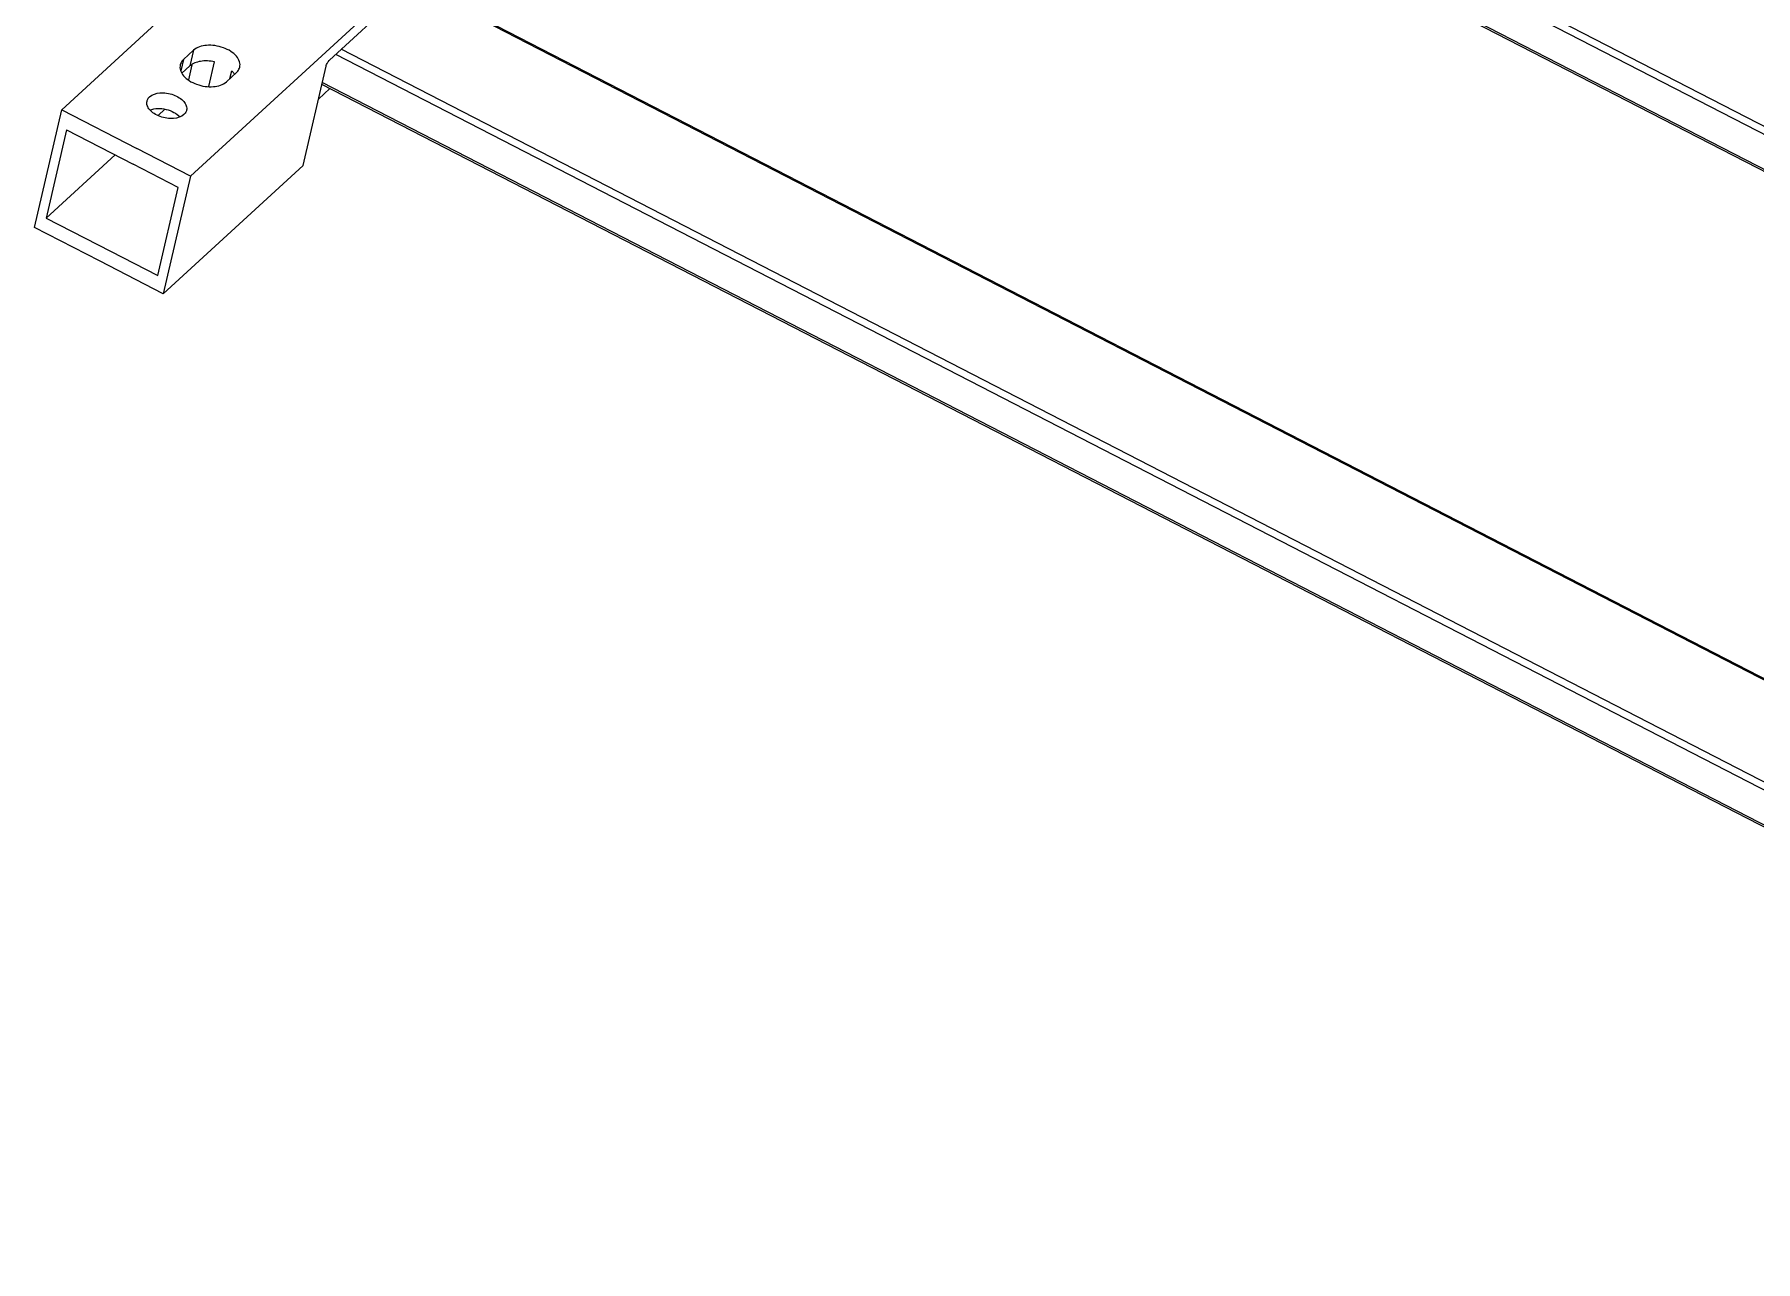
# Model space of a CAD drawing. Header units: millimetres. Extents: x 710 to 26878, y 589 to 5187.
# Drawn here: x 9005.5 to 9344.8, y 1075.4 to 1317.4 of the extents above; entities that cross this region are included whole.
import ezdxf

# ---------------------------------------------------------------- set-up
doc = ezdxf.new("R2010")
doc.units = ezdxf.units.MM
doc.layers.add('02___PRT_ALL_AXES', color=7, linetype='Continuous')

msp = doc.modelspace()

# ---------------------------------------------------------------- linework, layer by layer
at = {"color": 7, "linetype": 'Continuous'}
for p, q in [((9178.8, 1456.6882), (9010.8579, 1302.5568)), ((9204.1953, 1443.6034), (9036.2531, 1289.472)), ((9608.1248, 1162.9042), (9155.1217, 1396.3123)), ((9603.0084, 1158.2085), (9152.3934, 1390.3861)), ((9603.2921, 1158.4689), (9152.4776, 1390.7493)), ((9082.7143, 1329.8594), (9063.6641, 1312.3758)), ((9533.2105, 1094.1505), (9080.2074, 1327.5586)), ((9036.8691, 1314.2985), (9034.8639, 1312.4581)), ((9036.8691, 1314.2985), (9036.1525, 1311.2051)), ((9517.8872, 1080.0874), (9064.8841, 1313.4955)), ((9034.8639, 1312.4581), (9034.3521, 1310.2492)), ((9036.1525, 1311.2051), (9034.5783, 1309.7603)), ((9036.5255, 1311.4593), (9035.8305, 1308.4597)), ((9039.8586, 1307.1245), (9040.9893, 1312.005)), ((9043.329, 1308.0965), (9045.3342, 1309.9369)), ((9044.0213, 1308.7319), (9044.3754, 1310.2604)), ((9058.4507, 1291.5765), (9062.9836, 1311.1424)), ((9063.7479, 1306.749), (9061.4846, 1304.6719)), ((9062.2606, 1307.5153), (9062.1117, 1307.3786)), ((9512.7708, 1075.3917), (9062.1558, 1307.5693)), ((9513.0545, 1075.652), (9062.24, 1307.9325)), ((9005.4829, 1279.3562), (9010.8579, 1302.5568)), ((9010.8579, 1302.5568), (9025.6718, 1294.924)), ((9031.2033, 1302.6666), (9029.8512, 1301.4257)), ((9011.8342, 1298.5911), (9007.803, 1281.1906)), ((9011.8342, 1298.5911), (9024.9551, 1291.8306)), ((9021.395, 1293.6649), (9007.803, 1281.1906)), ((9036.2531, 1289.472), (9025.6718, 1294.924)), ((9033.8434, 1287.2509), (9024.9551, 1291.8306)), ((9030.8781, 1266.2714), (9058.4507, 1291.5765)), ((9029.8122, 1269.8504), (9033.8434, 1287.2509)), ((9036.2531, 1289.472), (9030.8781, 1266.2714))]:
    msp.add_line(p, q, dxfattribs=at)
for points, knots in [([(9045.9727, 1310.9892), (9046.0527, 1311.3348), (9045.9913, 1312.1429), (9045.3067, 1313.23), (9044.1809, 1314.1618), (9042.728, 1314.864), (9041.0933, 1315.2666), (9039.0753, 1315.347), (9037.5383, 1314.9127), (9036.8691, 1314.2985)], [0, 0, 0, 0, 0.09267282, 0.20021851, 0.32737708, 0.46990227, 0.61862504, 0.7627364, 1, 1, 1, 1]), ([(9034.2254, 1311.4058), (9034.1454, 1311.0602), (9034.2068, 1310.2521), (9034.8914, 1309.165), (9036.0172, 1308.2332), (9037.4701, 1307.531), (9039.1048, 1307.1284), (9041.1228, 1307.048), (9042.6598, 1307.4824), (9043.329, 1308.0965)], [0, 0, 0, 0, 0.09267282, 0.20021851, 0.32737708, 0.46990227, 0.61862504, 0.7627364, 1, 1, 1, 1]), ([(9034.8639, 1312.4581), (9034.7835, 1312.3844), (9034.4965, 1312.0864), (9034.2941, 1311.7026), (9034.2254, 1311.4058)], [0, 0, 0, 0, 0.2636991, 1, 1, 1, 1]), ([(9040.9893, 1312.005), (9040.0863, 1312.2045), (9038.3877, 1312.3137), (9036.7059, 1311.713), (9036.1525, 1311.2051)], [0, 0, 0, 0, 0.55181435, 1, 1, 1, 1]), ([(9044.9058, 1309.5954), (9044.8698, 1309.6533), (9044.7122, 1309.8896), (9044.5268, 1310.1067), (9044.3754, 1310.2604)], [0, 0, 0, 0, 0.24007815, 1, 1, 1, 1]), ([(9045.3342, 1309.9369), (9045.4146, 1310.0107), (9045.7016, 1310.3086), (9045.904, 1310.6924), (9045.9727, 1310.9892)], [0, 0, 0, 0, 0.2636991, 1, 1, 1, 1]), ([(9062.9836, 1311.1424), (9063.0389, 1311.3809), (9063.2313, 1311.8181), (9063.4957, 1312.2213), (9063.6641, 1312.3758)], [0, 0, 0, 0, 0.51716757, 1, 1, 1, 1])]:
    msp.add_open_spline(points, degree=3, knots=knots, dxfattribs=at)
msp.add_open_spline([(9029.1509, 1289.6722), (9029.1497, 1289.6717), (9029.1485, 1289.6711), (9029.1473, 1289.6706)], degree=3, dxfattribs=at)
at = {"layer": '02___PRT_ALL_AXES', "color": 7, "linetype": 'Continuous'}
for p, q in [((9609.2302, 1163.9187), (9156.2271, 1397.3268)), ((9533.0296, 1093.9845), (9080.0265, 1327.3926)), ((9518.9926, 1081.1019), (9065.9895, 1314.51)), ((9018.3013, 1272.7515), (9005.4829, 1279.3562)), ((9007.803, 1281.1906), (9020.5006, 1274.6482)), ((9030.8781, 1266.2714), (9018.3013, 1272.7515)), ((9020.5006, 1274.6482), (9029.8122, 1269.8504))]:
    msp.add_line(p, q, dxfattribs=at)
for points, knots in [([(9034.9627, 1301.6313), (9034.4273, 1301.1399), (9033.1977, 1300.7924), (9031.5833, 1300.8568), (9030.2756, 1301.1789), (9029.1133, 1301.7407), (9028.2126, 1302.4861), (9027.665, 1303.3558), (9027.6158, 1304.0022), (9027.6798, 1304.2787)], [0, 0, 0, 0, 0.23726449, 0.38137756, 0.53009983, 0.67262326, 0.79978217, 0.90732968, 1, 1, 1, 1]), ([(9027.6798, 1304.2787), (9027.6979, 1304.3568), (9027.7987, 1304.6735), (9028.0057, 1304.9509), (9028.1906, 1305.1206)], [0, 0, 0, 0, 0.24214809, 1, 1, 1, 1]), ([(9028.1906, 1305.1206), (9028.7259, 1305.6119), (9029.9555, 1305.9594), (9031.5699, 1305.8951), (9032.8776, 1305.5729), (9034.0399, 1305.0111), (9034.9406, 1304.2657), (9035.4883, 1303.396), (9035.5374, 1302.7496), (9035.4734, 1302.4731)], [0, 0, 0, 0, 0.23726449, 0.38137756, 0.53009983, 0.67262326, 0.79978217, 0.90732968, 1, 1, 1, 1]), ([(9028.302, 1302.5276), (9028.7655, 1302.7105), (9029.8293, 1302.8898), (9031.4466, 1302.7141), (9032.9705, 1302.1512), (9033.8393, 1301.5162), (9034.1696, 1301.1462)], [0, 0, 0, 0, 0.23642502, 0.5007449, 0.76464479, 1, 1, 1, 1]), ([(9035.4734, 1302.4731), (9035.4553, 1302.395), (9035.3545, 1302.0783), (9035.1476, 1301.801), (9034.9627, 1301.6313)], [0, 0, 0, 0, 0.24214809, 1, 1, 1, 1])]:
    msp.add_open_spline(points, degree=3, knots=knots, dxfattribs=at)

doc.saveas('drawing.dxf')
